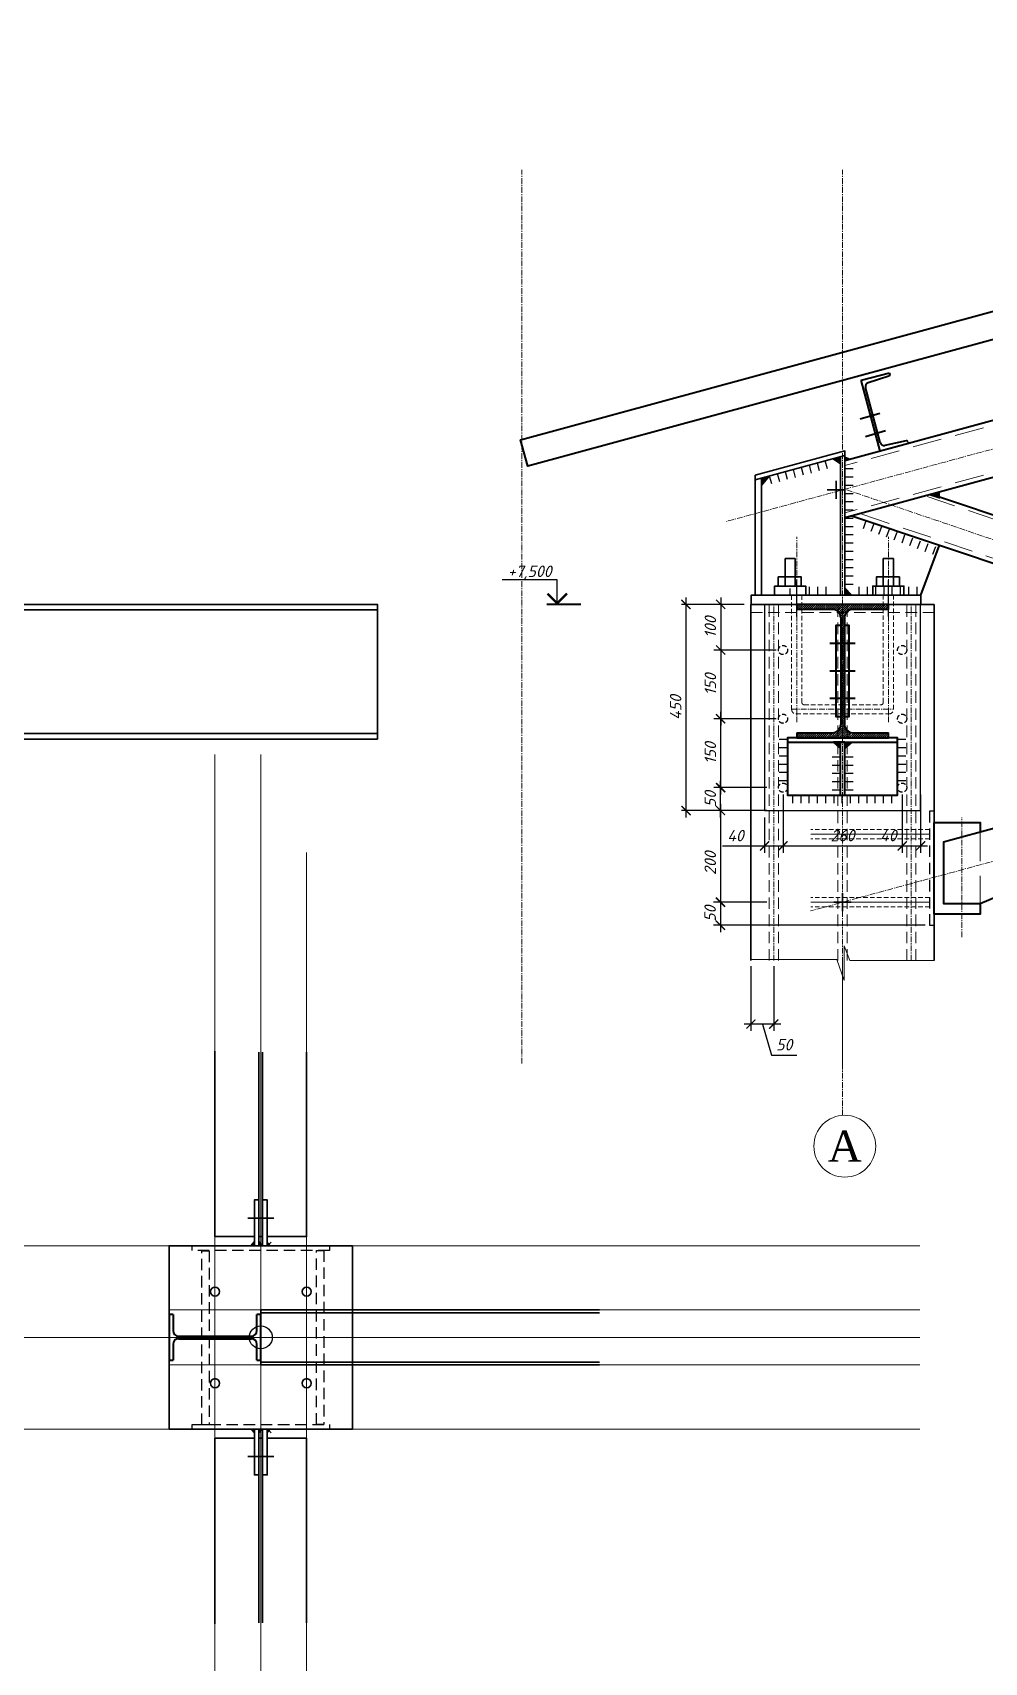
# Model space of a CAD drawing. Header units: millimetres. Extents: x -323079 to -301954, y 18974 to 29401.
# Drawn here: x -319388 to -317311, y 23038 to 26595 of the extents above; entities that cross this region are included whole.
import ezdxf

# ---------------------------------------------------------------- set-up
doc = ezdxf.new("R2010")
doc.units = ezdxf.units.MM
for name, pattern in [('CENTERX2', [4, 2.5, -0.5, 0.5, -0.5]), ('DASHED', [0.75, 0.5, -0.25]), ('HIDDEN2', [4.7625, 3.175, -1.5875])]:
    doc.linetypes.add(name, pattern=pattern)
doc.layers.get('Defpoints').update_dxf_attribs({"color": 1, "lineweight": 0})
for name, color, linetype, lineweight in [('! Балки', 204, 'Continuous', 40), ('!Нагрузки', 1, 'CENTERX2', 40), ('k_ Металл', 5, 'Continuous', 40), ('k_ Осевая', 8, 'CENTERX2', 9), ('k_ Штриховка', 8, 'Continuous', 5), ('Линия Основная', 7, 'Continuous', 35), ('Линия пунктир', 190, 'HIDDEN2', 9), ('сварка', 7, 'Continuous', 25)]:
    doc.layers.add(name, color=color, linetype=linetype, lineweight=lineweight)
doc.layers.add('k_ Отметки', color=251, linetype='Continuous')
doc.styles.add('ess', font='times.ttf')
doc.styles.add('STEP PR', font='isocpeui.ttf')
doc.dimstyles.new('STEP PR', dxfattribs={"dimscale": 100, "dimtxt": 2.5, "dimasz": 2, "dimexe": 1, "dimexo": 2, "dimgap": 1, "dimtad": 1, "dimdec": 4, "dimlfac": -1, "dimtxsty": 'STEP PR', "dimblk": 'ARCHTICK', "dimcen": 2, "dimdle": 1.5, "dimclrt": 7, "dimadec": 0, "dimazin": 0, "dimtfac": 1, "dimtdec": 4, "dimtmove": 1, "dimatfit": 3, "dimldrblk": 'DOTSMALL', "dimfxl": 1, "dimtolj": 1, "dimtzin": 0, "dimarcsym": 0})
doc.dimstyles.new('STEP PR 10', dxfattribs={"dimscale": 10, "dimtxt": 2.5, "dimasz": 2, "dimexe": 1.5, "dimexo": 1.5, "dimgap": 1, "dimtad": 1, "dimdec": 0, "dimlfac": -1, "dimdsep": 46, "dimtxsty": 'STEP PR', "dimblk": 'ARCHTICK', "dimcen": 2, "dimdle": 1.5, "dimclrt": 256, "dimadec": 0, "dimazin": 0, "dimtfac": 1, "dimtdec": 0, "dimtofl": 0, "dimtmove": 1, "dimatfit": 3, "dimfxl": 1, "dimtolj": 1, "dimtzin": 0, "dimarcsym": 0})

# ---------------------------------------------------------------- blocks, each defined once
blk = doc.blocks.new('*U525')
for points in [[(0, -0.5), (0, 0.5)], [(1, -0.5), (1, 0.5)], [(2, -0.5), (2, 0.5)], [(3, -0.5), (3, 0.5)], [(4, -0.5), (4, 0.5)], [(5, -0.5), (5, 0.5)], [(6, -0.5), (6, 0.5)], [(7, -0.5), (7, 0.5)]]:
    blk.add_lwpolyline(points)
blk = doc.blocks.new('*U524')
for points in [[(0, -0.5), (0, 0.5)], [(1, -0.5), (1, 0.5)], [(2, -0.5), (2, 0.5)], [(3, -0.5), (3, 0.5)], [(4, -0.5), (4, 0.5)], [(5, -0.5), (5, 0.5)], [(6, -0.5), (6, 0.5)], [(7, -0.5), (7, 0.5)], [(8, -0.5), (8, 0.5)], [(9, -0.5), (9, 0.5)]]:
    blk.add_lwpolyline(points)
blk = doc.blocks.new('*U523')
for points in [[(0, -0.5), (0, 0.5)], [(1, -0.5), (1, 0.5)], [(2, -0.5), (2, 0.5)], [(3, -0.5), (3, 0.5)], [(4, -0.5), (4, 0.5)], [(5, -0.5), (5, 0.5)], [(6, -0.5), (6, 0.5)], [(7, -0.5), (7, 0.5)], [(8, -0.5), (8, 0.5)], [(9, -0.5), (9, 0.5)], [(10, -0.5), (10, 0.5)], [(11, -0.5), (11, 0.5)], [(12, -0.5), (12, 0.5)], [(13, -0.5), (13, 0.5)], [(14, -0.5), (14, 0.5)]]:
    blk.add_lwpolyline(points)
blk = doc.blocks.new('*U438')
for points in [[(0, -0.5), (0, 0.5)], [(1, -0.5), (1, 0.5)], [(2, -0.5), (2, 0.5)]]:
    blk.add_lwpolyline(points)
blk = doc.blocks.new('*U49')
for p, q in [((0, 0), (0, 160)), ((0, 160), (64, 160)), ((60.7, 152.8), (13.1, 150.6)), ((64, 160), (64, 156.3)), ((5, 17.9), (5, 142.1)), ((64, 0), (0, 0)), ((60.7, 7.2), (13.1, 9.4)), ((64, 3.7), (64, 0))]:
    blk.add_line(p, q)
for centre, radius, start, end in [((13.5, 142.1), 8.5, 92.7024, 180), ((60.5, 156.3), 3.5, 272.7024, 0), ((13.5, 17.9), 8.5, 180, 267.2976), ((60.5, 3.7), 3.5, 360, 87.2976)]:
    blk.add_arc(centre, radius, start, end)
blk = doc.blocks.new('*U508')
at = {"color": 0, "linetype": 'ByBlock', "lineweight": -2}
for p, q in [((100, 291), (-100, 291)), ((-100, 291), (-100, 280)), ((100, 280), (100, 291)), ((-22, 280), (-100, 280)), ((-4, 262), (-4, 29)), ((4, 262), (4, 29)), ((100, 280), (22, 280)), ((-100, 11), (-100, 0)), ((-100, 11), (-22, 11)), ((-100, 0), (100, 0)), ((22, 11), (100, 11)), ((100, 0), (100, 11))]:
    blk.add_line(p, q, dxfattribs=at)
for centre, start, end in [((-22, 262), 0, 90), ((22, 262), 90, 180), ((-22, 29), 270, 0), ((22, 29), 180, 270)]:
    blk.add_arc(centre, 18, start, end, dxfattribs=at)
blk = doc.blocks.new('*U512')
for points in [[(0, -0.5), (0, 0.5)], [(1, -0.5), (1, 0.5)], [(2, -0.5), (2, 0.5)], [(3, -0.5), (3, 0.5)], [(4, -0.5), (4, 0.5)]]:
    blk.add_lwpolyline(points)
blk = doc.blocks.new('*U509')
for points in [[(0, -0.5), (0, 0.5)], [(1, -0.5), (1, 0.5)], [(2, -0.5), (2, 0.5)], [(3, -0.5), (3, 0.5)], [(4, -0.5), (4, 0.5)], [(5, -0.5), (5, 0.5)]]:
    blk.add_lwpolyline(points)
blk = doc.blocks.new('*U511')
for points in [[(0, -0.5), (0, 0.5)], [(1, -0.5), (1, 0.5)], [(2, -0.5), (2, 0.5)], [(3, -0.5), (3, 0.5)], [(4, -0.5), (4, 0.5)]]:
    blk.add_lwpolyline(points)
blk = doc.blocks.new('*U510')
for points in [[(0, -0.5), (0, 0.5)], [(1, -0.5), (1, 0.5)], [(2, -0.5), (2, 0.5)], [(3, -0.5), (3, 0.5)], [(4, -0.5), (4, 0.5)], [(5, -0.5), (5, 0.5)], [(6, -0.5), (6, 0.5)], [(7, -0.5), (7, 0.5)], [(8, -0.5), (8, 0.5)], [(9, -0.5), (9, 0.5)], [(10, -0.5), (10, 0.5)], [(11, -0.5), (11, 0.5)], [(12, -0.5), (12, 0.5)]]:
    blk.add_lwpolyline(points)
blk = doc.blocks.new('_ArchTick')
at = {"color": 0, "linetype": 'ByBlock', "const_width": 0.15}
blk.add_lwpolyline([(-0.5, -0.5), (0.5, 0.5)], dxfattribs=at)
blk = doc.blocks.new('*D552')
at = {"layer": 'Defpoints', "color": 0, "lineweight": -2, "transparency": 16777216}
for p, q in [((-317962.5, 25362.4), (-317962.5, 24882.4)), ((-317840.7, 25347.4), (-317972.5, 25347.4)), ((-317790.7, 24897.4), (-317972.5, 24897.4))]:
    blk.add_line(p, q, dxfattribs=at)
at = {"layer": 'Defpoints', "color": 0, "transparency": 16777216}
for p in [(-317820.7, 25347.4), (-317962.5, 24897.4), (-317770.7, 24897.4)]:
    blk.add_point(p, dxfattribs=at)
at = {"layer": 'Defpoints', "color": 0, "lineweight": -2, "transparency": 16777216, "xscale": 20, "yscale": 20, "zscale": 20}
for p, rotation in [((-317962.5, 25347.4), 90), ((-317962.5, 24897.4), 270)]:
    blk.add_blockref('_ArchTick', p, dxfattribs=dict(at, rotation=rotation))
at = {"layer": 'Defpoints', "color": 7, "transparency": 16777216, "insert": (-317985, 25122.4), "char_height": 25, "attachment_point": 5, "rotation": 90, "style": 'STEP PR'}
blk.add_mtext('\\A1;450', dxfattribs=at)
blk = doc.blocks.new('_DotSmall')
at = {"color": 0, "linetype": 'ByBlock', "const_width": 0.5}
blk.add_lwpolyline([(-0.0625, 0, 1), (0.0625, 0, 1)], format="xyb", close=True, dxfattribs=at)
blk = doc.blocks.new('*D553')
at = {"layer": 'Defpoints', "color": 0, "lineweight": -2, "transparency": 16777216}
for p, q in [((-317785.7, 24947.4), (-317901.9, 24947.4)), ((-317886.9, 24882.4), (-317886.9, 24962.4)), ((-317785.7, 24897.4), (-317901.9, 24897.4))]:
    blk.add_line(p, q, dxfattribs=at)
at = {"layer": 'Defpoints', "color": 0, "transparency": 16777216}
for p in [(-317886.9, 24947.4), (-317770.7, 24947.4), (-317770.7, 24897.4)]:
    blk.add_point(p, dxfattribs=at)
at = {"layer": 'Defpoints', "color": 0, "lineweight": -2, "transparency": 16777216, "xscale": 20, "yscale": 20, "zscale": 20}
for p, rotation in [((-317886.9, 24947.4), 90), ((-317886.9, 24897.4), 270)]:
    blk.add_blockref('_ArchTick', p, dxfattribs=dict(at, rotation=rotation))
at = {"layer": 'Defpoints', "transparency": 16777216, "insert": (-317909.4, 24922.4), "char_height": 25, "attachment_point": 5, "rotation": 90, "style": 'STEP PR'}
blk.add_mtext('\\A1;50', dxfattribs=at)
blk = doc.blocks.new('*D554')
at = {"layer": 'Defpoints', "color": 0, "lineweight": -2, "transparency": 16777216}
for p, q in [((-317886.6, 25362.4), (-317886.6, 25232.8)), ((-317835.7, 25347.4), (-317901.6, 25347.4)), ((-317765.6, 25247.8), (-317901.6, 25247.8))]:
    blk.add_line(p, q, dxfattribs=at)
at = {"layer": 'Defpoints', "color": 0, "transparency": 16777216}
for p in [(-317820.7, 25347.4), (-317886.6, 25247.8), (-317750.6, 25247.8)]:
    blk.add_point(p, dxfattribs=at)
at = {"layer": 'Defpoints', "color": 0, "lineweight": -2, "transparency": 16777216, "xscale": 20, "yscale": 20, "zscale": 20}
for p, rotation in [((-317886.6, 25347.4), 90), ((-317886.6, 25247.8), 270)]:
    blk.add_blockref('_ArchTick', p, dxfattribs=dict(at, rotation=rotation))
at = {"layer": 'Defpoints', "transparency": 16777216, "insert": (-317909.1, 25297.6), "char_height": 25, "attachment_point": 5, "rotation": 90, "style": 'STEP PR'}
blk.add_mtext('\\A1;100', dxfattribs=at)
blk = doc.blocks.new('*D555')
at = {"layer": 'Defpoints', "color": 0, "lineweight": -2, "transparency": 16777216}
for p, q in [((-317886.6, 25262.8), (-317886.6, 25082.8)), ((-317835.7, 25247.8), (-317901.6, 25247.8)), ((-317765.6, 25097.8), (-317901.6, 25097.8))]:
    blk.add_line(p, q, dxfattribs=at)
at = {"layer": 'Defpoints', "color": 0, "transparency": 16777216}
for p in [(-317820.7, 25247.8), (-317886.6, 25097.8), (-317750.6, 25097.8)]:
    blk.add_point(p, dxfattribs=at)
at = {"layer": 'Defpoints', "color": 0, "lineweight": -2, "transparency": 16777216, "xscale": 20, "yscale": 20, "zscale": 20}
for p, rotation in [((-317886.6, 25247.8), 90), ((-317886.6, 25097.8), 270)]:
    blk.add_blockref('_ArchTick', p, dxfattribs=dict(at, rotation=rotation))
at = {"layer": 'Defpoints', "transparency": 16777216, "insert": (-317909.1, 25172.8), "char_height": 25, "attachment_point": 5, "rotation": 90, "style": 'STEP PR'}
blk.add_mtext('\\A1;150', dxfattribs=at)
blk = doc.blocks.new('*D556')
at = {"layer": 'Defpoints', "color": 0, "lineweight": -2, "transparency": 16777216}
for p, q in [((-317765.6, 25097.8), (-317901.6, 25097.8)), ((-317886.6, 24932.8), (-317886.6, 25112.8)), ((-317835.7, 24947.8), (-317901.6, 24947.8))]:
    blk.add_line(p, q, dxfattribs=at)
at = {"layer": 'Defpoints', "color": 0, "transparency": 16777216}
for p in [(-317886.6, 25097.8), (-317750.6, 25097.8), (-317820.7, 24947.8)]:
    blk.add_point(p, dxfattribs=at)
at = {"layer": 'Defpoints', "color": 0, "lineweight": -2, "transparency": 16777216, "xscale": 20, "yscale": 20, "zscale": 20}
for p, rotation in [((-317886.6, 25097.8), 90), ((-317886.6, 24947.8), 270)]:
    blk.add_blockref('_ArchTick', p, dxfattribs=dict(at, rotation=rotation))
at = {"layer": 'Defpoints', "transparency": 16777216, "insert": (-317909.1, 25022.8), "char_height": 25, "attachment_point": 5, "rotation": 90, "style": 'STEP PR'}
blk.add_mtext('\\A1;150', dxfattribs=at)
blk = doc.blocks.new('*D557')
at = {"layer": 'Defpoints', "color": 0, "lineweight": -2, "transparency": 16777216}
for p, q in [((-317750.6, 24932.4), (-317750.6, 24805.3)), ((-317790.7, 24882.4), (-317790.7, 24805.3)), ((-317882.4, 24820.3), (-317790.7, 24820.3)), ((-317805.7, 24820.3), (-317735.6, 24820.3))]:
    blk.add_line(p, q, dxfattribs=at)
at = {"layer": 'Defpoints', "color": 0, "transparency": 16777216}
for p in [(-317750.6, 24947.4), (-317790.7, 24897.4), (-317750.6, 24820.3)]:
    blk.add_point(p, dxfattribs=at)
at = {"layer": 'Defpoints', "color": 0, "lineweight": -2, "transparency": 16777216, "xscale": 20, "yscale": 20, "zscale": 20, "rotation": 180}
blk.add_blockref('_ArchTick', (-317790.7, 24820.3), dxfattribs=at)
at = {"layer": 'Defpoints', "color": 0, "lineweight": -2, "transparency": 16777216, "xscale": 20, "yscale": 20, "zscale": 20}
blk.add_blockref('_ArchTick', (-317750.6, 24820.3), dxfattribs=at)
at = {"layer": 'Defpoints', "transparency": 16777216, "insert": (-317854.3, 24842.8), "char_height": 25, "attachment_point": 5, "style": 'STEP PR'}
blk.add_mtext('\\A1;40', dxfattribs=at)
blk = doc.blocks.new('*D558')
at = {"layer": 'Defpoints', "color": 0, "lineweight": -2, "transparency": 16777216}
for p, q in [((-317750.6, 24932.4), (-317750.6, 24805.3)), ((-317490.7, 24932.4), (-317490.7, 24805.3)), ((-317765.6, 24820.3), (-317475.7, 24820.3))]:
    blk.add_line(p, q, dxfattribs=at)
at = {"layer": 'Defpoints', "color": 0, "transparency": 16777216}
for p in [(-317750.6, 24947.4), (-317490.7, 24947.4), (-317490.7, 24820.3)]:
    blk.add_point(p, dxfattribs=at)
at = {"layer": 'Defpoints', "color": 0, "lineweight": -2, "transparency": 16777216, "xscale": 20, "yscale": 20, "zscale": 20, "rotation": 180}
blk.add_blockref('_ArchTick', (-317750.6, 24820.3), dxfattribs=at)
at = {"layer": 'Defpoints', "color": 0, "lineweight": -2, "transparency": 16777216, "xscale": 20, "yscale": 20, "zscale": 20}
blk.add_blockref('_ArchTick', (-317490.7, 24820.3), dxfattribs=at)
at = {"layer": 'Defpoints', "transparency": 16777216, "insert": (-317620.6, 24842.8), "char_height": 25, "attachment_point": 5, "style": 'STEP PR'}
blk.add_mtext('\\A1;260', dxfattribs=at)
blk = doc.blocks.new('*D559')
at = {"layer": 'Defpoints', "color": 0, "lineweight": -2, "transparency": 16777216}
for p, q in [((-317490.7, 24932.4), (-317490.7, 24805.3)), ((-317450.7, 24932.4), (-317450.7, 24805.3)), ((-317505.7, 24820.3), (-317435.7, 24820.3))]:
    blk.add_line(p, q, dxfattribs=at)
at = {"layer": 'Defpoints', "color": 0, "transparency": 16777216}
for p in [(-317490.7, 24947.4), (-317450.7, 24947.4), (-317450.7, 24820.3)]:
    blk.add_point(p, dxfattribs=at)
at = {"layer": 'Defpoints', "color": 0, "lineweight": -2, "transparency": 16777216, "xscale": 20, "yscale": 20, "zscale": 20, "rotation": 180}
blk.add_blockref('_ArchTick', (-317490.7, 24820.3), dxfattribs=at)
at = {"layer": 'Defpoints', "color": 0, "lineweight": -2, "transparency": 16777216, "xscale": 20, "yscale": 20, "zscale": 20}
blk.add_blockref('_ArchTick', (-317450.7, 24820.3), dxfattribs=at)
at = {"layer": 'Defpoints', "transparency": 16777216, "insert": (-317520.7, 24842.8), "char_height": 25, "attachment_point": 5, "style": 'STEP PR'}
blk.add_mtext('\\A1;40', dxfattribs=at)
blk = doc.blocks.new('*D560')
at = {"layer": 'Defpoints', "color": 0, "lineweight": -2, "transparency": 16777216}
for p, q in [((-317886.9, 24912.4), (-317886.9, 24682.4)), ((-317785.7, 24897.4), (-317901.9, 24897.4)), ((-317785.7, 24697.4), (-317901.9, 24697.4))]:
    blk.add_line(p, q, dxfattribs=at)
at = {"layer": 'Defpoints', "color": 0, "transparency": 16777216}
for p in [(-317770.7, 24897.4), (-317886.9, 24697.4), (-317770.7, 24697.4)]:
    blk.add_point(p, dxfattribs=at)
at = {"layer": 'Defpoints', "color": 0, "lineweight": -2, "transparency": 16777216, "xscale": 20, "yscale": 20, "zscale": 20}
for p, rotation in [((-317886.9, 24897.4), 90), ((-317886.9, 24697.4), 270)]:
    blk.add_blockref('_ArchTick', p, dxfattribs=dict(at, rotation=rotation))
at = {"layer": 'Defpoints', "transparency": 16777216, "insert": (-317909.4, 24782.5), "char_height": 25, "attachment_point": 5, "rotation": 90, "style": 'STEP PR'}
blk.add_mtext('\\A1;200', dxfattribs=at)
blk = doc.blocks.new('*D561')
at = {"layer": 'Defpoints', "color": 0, "lineweight": -2, "transparency": 16777216}
for p, q in [((-317835.7, 24697.4), (-317902.2, 24697.4)), ((-317887.2, 24712.4), (-317887.2, 24632.1)), ((-317440.7, 24647.1), (-317902.2, 24647.1))]:
    blk.add_line(p, q, dxfattribs=at)
at = {"layer": 'Defpoints', "color": 0, "transparency": 16777216}
for p in [(-317820.7, 24697.4), (-317887.2, 24647.1), (-317425.7, 24647.1)]:
    blk.add_point(p, dxfattribs=at)
at = {"layer": 'Defpoints', "color": 0, "lineweight": -2, "transparency": 16777216, "xscale": 20, "yscale": 20, "zscale": 20}
for p, rotation in [((-317887.2, 24697.4), 90), ((-317887.2, 24647.1), 270)]:
    blk.add_blockref('_ArchTick', p, dxfattribs=dict(at, rotation=rotation))
at = {"layer": 'Defpoints', "transparency": 16777216, "insert": (-317909.7, 24672.2), "char_height": 25, "attachment_point": 5, "rotation": 90, "style": 'STEP PR'}
blk.add_mtext('\\A1;50', dxfattribs=at)
blk = doc.blocks.new('*U526')
at = {"color": 0, "linetype": 'ByBlock', "lineweight": -2}
for p, q in [((50, 200), (-50, 200)), ((-50, 200), (-50, 191.5)), ((-14.8, 191.5), (-50, 191.5)), ((-2.8, 179.5), (-2.8, 20.5)), ((2.8, 179.5), (2.8, 20.5)), ((50, 191.5), (14.8, 191.5)), ((50, 191.5), (50, 200)), ((-50, 8.5), (-50, 0)), ((-50, 8.5), (-14.8, 8.5)), ((-50, 0), (50, 0)), ((14.8, 8.5), (50, 8.5)), ((50, 0), (50, 8.5))]:
    blk.add_line(p, q, dxfattribs=at)
for centre, start, end in [((-14.8, 179.5), 0, 90), ((14.8, 179.5), 90, 180), ((-14.8, 20.5), 270, 0), ((14.8, 20.5), 180, 270)]:
    blk.add_arc(centre, 12, start, end, dxfattribs=at)
blk = doc.blocks.new('*U540')
for points in [[(0, -0.5), (0, 0.5)], [(1, -0.5), (1, 0.5)], [(2, -0.5), (2, 0.5)], [(3, -0.5), (3, 0.5)], [(4, -0.5), (4, 0.5)], [(5, -0.5), (5, 0.5)], [(6, -0.5), (6, 0.5)], [(7, -0.5), (7, 0.5)]]:
    blk.add_lwpolyline(points)
blk = doc.blocks.new('*U361')
blk.add_lwpolyline([(2.82, 0.23), (2.82, 5.39), (14.83, 5.39)])
blk.add_lwpolyline([(5.16, 0, 0.469, 0.469, 0), (-2.34, 0, 0.469, 0.469, 0), (-2.34, 0, 0, 0.75, 0), (-2.34, 0, 0, 0, 0), (-2.34, 0, 0, 0, 0)], format="xyseb")
at = {"const_width": 0.5}
blk.add_lwpolyline([(4.94, 2.36), (2.82, 0.23), (0.7, 2.36)], dxfattribs=at)
blk = doc.blocks.new('*D1688')
at = {"layer": '!Нагрузки', "color": 0, "linetype": 'Continuous', "lineweight": -2, "ltscale": 100, "transparency": 16777216}
for p, q in [((-317820.7, 24557.5), (-317820.7, 24416.4)), ((-317770.7, 24557.5), (-317770.7, 24416.4)), ((-317755.7, 24431.4), (-317835.7, 24431.4)), ((-317795.7, 24431.4), (-317775.5, 24363.9)), ((-317775.5, 24363.9), (-317720.5, 24363.9))]:
    blk.add_line(p, q, dxfattribs=at)
at = {"layer": 'Defpoints', "color": 0, "linetype": 'Continuous', "lineweight": 30, "ltscale": 100, "transparency": 16777216}
for p in [(-317820.7, 24572.5), (-317770.7, 24572.5), (-317820.7, 24431.4)]:
    blk.add_point(p, dxfattribs=at)
at = {"layer": '!Нагрузки', "color": 0, "linetype": 'Continuous', "lineweight": -2, "ltscale": 100, "transparency": 16777216, "xscale": 20, "yscale": 20, "zscale": 20, "rotation": 180}
blk.add_blockref('_ArchTick', (-317820.7, 24431.4), dxfattribs=at)
at = {"layer": '!Нагрузки', "color": 0, "linetype": 'Continuous', "lineweight": -2, "ltscale": 100, "transparency": 16777216, "xscale": 20, "yscale": 20, "zscale": 20}
blk.add_blockref('_ArchTick', (-317770.7, 24431.4), dxfattribs=at)
at = {"layer": '!Нагрузки', "linetype": 'Continuous', "lineweight": 30, "ltscale": 100, "transparency": 16777216, "insert": (-317748, 24386.4), "char_height": 25, "attachment_point": 5, "style": 'STEP PR'}
blk.add_mtext('\\A1;50', dxfattribs=at)

msp = doc.modelspace()

# ---------------------------------------------------------------- hatches: boundary and pattern name
at = {"lineweight": 25, "ltscale": 200}
msp.add_hatch(color=5, dxfattribs=at).paths.add_polyline_path([(-317615.58832, 25669.15264), (-317615.58832, 25660.88374), (-317603.42501, 25664.19357)])
at = {"layer": 'k_ Металл', "lineweight": 30, "ltscale": 200}
for points in [[(-317625.38117, 25653.31753), (-317642.32024, 25664.88262), (-317625.38117, 25669.61402)], [(-317797.33537, 25606.01313), (-317779.84367, 25627.57228), (-317796.84456, 25623.06806)], [(-317409.99411, 25592.52305), (-317434.13021, 25585.95522), (-317409.88885, 25578.16949)], [(-317615.58194, 25383.66415), (-317600.68441, 25367.36766), (-317615.58194, 25367.36766)]]:
    msp.add_hatch(color=5, dxfattribs=at).paths.add_polyline_path(points)
at = {"layer": 'k_ Штриховка', "true_color": 0x6b6b6b}
h = msp.add_hatch(dxfattribs=at)
h.set_pattern_fill('ANSI31', color=251)
h.set_pattern_definition([(45, (-220420.291, -18783.1444), (-2.24506403, 2.24506403), [])])
h.paths.add_polyline_path([(-317620.70234, 25329.98296), (-317628.95153, 25329.98296, -0.1771718118), (-317624.70234, 25318.36766), (-317624.70234, 25085.36766, -0.4142135624), (-317642.70234, 25067.36766), (-317720.70234, 25067.36766), (-317720.70234, 25056.36766), (-317620.70234, 25056.36766)])
h.paths.add_polyline_path([(-317598.70234, 25067.36766, -0.4142135624), (-317616.70234, 25085.36766), (-317616.70234, 25318.36766, -0.1771718118), (-317612.45315, 25329.98296), (-317620.70234, 25329.98296), (-317620.70234, 25056.36766), (-317570.70234, 25056.36766), (-317570.70234, 25067.36766)])
h.paths.add_polyline_path([(-317520.70234, 25067.36766), (-317570.70234, 25067.36766), (-317570.70234, 25056.36766), (-317520.70234, 25056.36766)])
h.paths.add_polyline_path([(-317570.70234, 25347.36766), (-317620.70234, 25347.36766), (-317620.70234, 25329.98296), (-317612.45315, 25329.98296, -0.2208353164), (-317598.70234, 25336.36766), (-317570.70234, 25336.36766)])
h.paths.add_polyline_path([(-317531.81799, 25347.36766), (-317570.70234, 25347.36766), (-317570.70234, 25336.36766), (-317531.81799, 25336.36766)])
h.paths.add_polyline_path([(-317620.70234, 25347.36766), (-317709.58669, 25347.36766), (-317709.58669, 25336.36766), (-317642.70234, 25336.36766, -0.2208353164), (-317628.95153, 25329.98296), (-317620.70234, 25329.98296)])
h.paths.add_polyline_path([(-317709.58669, 25347.36766), (-317720.70234, 25347.36766), (-317720.70234, 25336.36766), (-317709.58669, 25336.36766)])
h.paths.add_polyline_path([(-317520.70754, 25347.36766), (-317531.81799, 25347.36766), (-317531.81799, 25336.36766), (-317520.70754, 25336.36766)])
h = msp.add_hatch(color=251, dxfattribs=at)
h.dxf.hatch_style = 1
h.paths.add_polyline_path([(-317625.70234, 25046.36766), (-317640.70234, 25046.36766), (-317625.70234, 25033.82184)])
h = msp.add_hatch(color=251, dxfattribs=at)
h.dxf.hatch_style = 1
h.paths.add_polyline_path([(-317615.70234, 25046.36766), (-317600.70234, 25046.36766), (-317615.70234, 25033.82184)])
h = msp.add_hatch(color=251, dxfattribs=at)
h.dxf.hatch_style = 1
h.paths.add_polyline_path([(-318904.26376, 23947.54565), (-318912.26376, 23947.54565), (-318904.26376, 23956.6192)])
h = msp.add_hatch(color=251, dxfattribs=at)
h.dxf.hatch_style = 1
h.paths.add_polyline_path([(-318894.26376, 23947.54565), (-318886.26376, 23947.54565), (-318894.26376, 23956.6192)])
h = msp.add_hatch(color=251, dxfattribs=at)
h.dxf.hatch_style = 1
h.paths.add_polyline_path([(-318904.26376, 23547.54565), (-318912.26376, 23547.54565), (-318904.26376, 23538.47211)])
h = msp.add_hatch(color=251, dxfattribs=at)
h.dxf.hatch_style = 1
h.paths.add_polyline_path([(-318894.26376, 23547.54565), (-318886.26376, 23547.54565), (-318894.26376, 23538.47211)])

# ---------------------------------------------------------------- linework, layer by layer
at = {"layer": '! Балки', "color": 2}
msp.add_lwpolyline([(-317740.70234, 25056.36766), (-317740.70234, 25046.36766)], dxfattribs=at)
at = {"color": 5, "lineweight": 25, "ltscale": 200}
msp.add_line((-317615.58832, 25669.15264), (-317603.42501, 25664.19357), dxfattribs=at)
at = {"ltscale": 100}
for p, q in [((-317720.70754, 25320.66273), (-317720.70754, 25399.55255)), ((-317520.70754, 25320.66273), (-317520.70754, 25399.55255))]:
    msp.add_line(p, q, dxfattribs=at)
for p, q in [((-317734.89194, 25367.36766), (-317734.89194, 25382.36766)), ((-317520.70754, 25367.36766), (-317520.70754, 25382.36766))]:
    msp.add_line(p, q)
at = {"layer": 'Defpoints'}
for p, q in [((-318990.26376, 25019.82771), (-318990.26376, 21701.9542)), ((-318890.26376, 25019.82771), (-318890.26376, 21701.9542)), ((-318990.26376, 22475.26359), (-318990.26376, 24805.91254)), ((-318890.26376, 22475.26359), (-318890.26376, 24805.91254)), ((-318790.26376, 22475.26359), (-318790.26376, 24805.91254))]:
    msp.add_line(p, q, dxfattribs=at)
at = {"layer": 'Defpoints', "lineweight": 35}
for points in [[(-317634.88674, 25577.87848), (-317634.88674, 25616.85683)], [(-317653.97891, 25597.36766), (-317615.79457, 25597.36766)], [(-317639.79451, 24697.36766), (-317601.61018, 24697.36766)], [(-317620.70234, 24677.87848), (-317620.70234, 24716.85683)]]:
    msp.add_lwpolyline(points, dxfattribs=at)
at = {"layer": 'Defpoints', "color": 252, "linetype": 'DASHED', "ltscale": 50}
for points in [[(-317780.70234, 24570.20291), (-317780.70234, 25347.36766)], [(-317760.70234, 24570.20291), (-317760.70234, 25347.36766)], [(-317630.70234, 24570.20291), (-317630.70234, 25347.36766)], [(-317610.70234, 24570.20291), (-317610.70234, 25347.36766)], [(-317480.70234, 24570.20291), (-317480.70234, 25347.36766)], [(-317460.70234, 24570.20291), (-317460.70234, 25347.36766)]]:
    msp.add_lwpolyline(points, dxfattribs=at)
at = {"layer": 'Defpoints'}
for points in [[(-317430.70234, 24845.84123), (-317689.89285, 24845.84123)], [(-317430.70234, 24697.36766), (-317689.89285, 24697.36766)], [(-317452.36415, 23947.54565), (-319893.52303, 23947.54565)], [(-317452.36415, 23807.54565), (-319090.26376, 23807.54565)], [(-317452.36415, 23747.54565), (-319893.52303, 23747.54565)], [(-317452.36415, 23687.54565), (-319090.26376, 23687.54565)], [(-317452.36415, 23547.54565), (-319893.52303, 23547.54565)]]:
    msp.add_lwpolyline(points, dxfattribs=at)
msp.add_circle((-318243.55698, 24565.59951), 4834.96443, dxfattribs=at)
at = {"layer": 'k_ Металл', "linetype": 'Continuous', "ltscale": 5}
for p, q in [((-315291.45672, 26293.37514), (-317615.58194, 25660.94275)), ((-315291.45672, 26169.01164), (-317615.58194, 25536.57925)), ((-317422.5908, 25586.5633), (-316151.41142, 25159.36744)), ((-317600.21594, 25540.76059), (-316324.87334, 25112.16562)), ((-317450.13387, 25367.36766), (-317409.2391, 25476.58041))]:
    msp.add_line(p, q, dxfattribs=at)
at = {"layer": 'k_ Металл', "color": 5, "lineweight": 25, "ltscale": 200}
for p, q in [((-317625.38117, 25653.31753), (-317642.32024, 25664.88262)), ((-317797.33537, 25606.01313), (-317779.84367, 25627.57228)), ((-317615.58194, 25383.66415), (-317600.68441, 25367.36766))]:
    msp.add_line(p, q, dxfattribs=at)
at = {"layer": 'k_ Металл', "color": 5, "lineweight": 30, "ltscale": 200}
for p, q in [((-317409.99411, 25592.52305), (-317409.88885, 25578.16949)), ((-317615.58194, 25367.36766), (-317635.58194, 25367.36766))]:
    msp.add_line(p, q, dxfattribs=at)
at = {"layer": 'k_ Металл', "linetype": 'Continuous', "ltscale": 5}
for points in [[(-315291.45672, 26469.55552), (-318307.53643, 25648.83103), (-318323.29055, 25706.72583), (-315291.45672, 26531.73727)], [(-317277.22304, 24862.2578), (-317400.70234, 24828.65707), (-317400.70234, 24694.85192), (-317320.70234, 24694.85192), (-317250.11256, 24724.54425)]]:
    msp.add_lwpolyline(points, dxfattribs=at)
at = {"layer": 'k_ Металл'}
for points in [[(-317539.45884, 25764.24085), (-317582.59761, 25751.54317)], [(-317527.26996, 25726.1432), (-317570.40874, 25713.44551)], [(-317593.03052, 25261.86766), (-317648.37417, 25261.86766)], [(-317593.03052, 25201.86766), (-317648.37417, 25201.86766)], [(-317593.03052, 25141.86766), (-317648.37417, 25141.86766)], [(-317620.70234, 25056.36766), (-317740.70234, 25056.36766), (-317740.70234, 24931.36766), (-317500.70234, 24931.36766), (-317500.70234, 25056.36766), (-317620.70234, 25056.36766)], [(-317740.70234, 25056.36766), (-317740.70234, 25046.36766), (-317500.70234, 25046.36766), (-317500.70234, 25056.36766), (-317740.70234, 25056.36766)], [(-317625.70234, 25046.36766), (-317640.70234, 25046.36766), (-317625.70234, 25033.82184), (-317625.70234, 25046.36766)], [(-317620.70234, 25046.36766), (-317625.70234, 25046.36766), (-317625.70234, 24931.36766), (-317615.70234, 24931.36766), (-317615.70234, 25046.36766), (-317620.70234, 25046.36766)], [(-317615.70234, 25046.36766), (-317600.70234, 25046.36766), (-317615.70234, 25033.82184), (-317615.70234, 25046.36766)], [(-317320.70234, 24694.85192), (-317320.70234, 24671.10445), (-317420.70234, 24671.10445), (-317420.70234, 24871.10445), (-317320.70234, 24871.10445), (-317320.70234, 24850.42638)]]:
    msp.add_lwpolyline(points, dxfattribs=at)
at = {"layer": 'k_ Металл', "lineweight": 30}
msp.add_lwpolyline([(-317620.70234, 25347.36766), (-317790.70234, 25347.36766), (-317790.70234, 24897.36766), (-317450.70234, 24897.36766), (-317450.70234, 25347.36766), (-317620.70234, 25347.36766)], dxfattribs=at)
at = {"layer": 'k_ Металл'}
for points in [[(-317634.70234, 25201.86766), (-317634.70234, 25301.86766), (-317624.70234, 25301.86766), (-317624.70234, 25101.86766), (-317634.70234, 25101.86766)], [(-317616.70234, 25201.86766), (-317616.70234, 25301.86766), (-317606.70234, 25301.86766), (-317606.70234, 25101.86766), (-317616.70234, 25101.86766)]]:
    msp.add_lwpolyline(points, close=True, dxfattribs=at)
at = {"layer": 'k_ Осевая', "ltscale": 5}
for p, q in [((-318320.70234, 24345.30822), (-318320.70234, 26295.64067)), ((-317620.70234, 24345.30822), (-317620.70234, 26295.64067)), ((-315291.45672, 26231.19339), (-317874.19449, 25528.38831)), ((-317611.39754, 25597.36766), (-316151.73662, 25100.00753)), ((-317720.70234, 25090.20974), (-317720.70234, 25495.15758)), ((-317520.70234, 25090.20974), (-317520.70234, 25495.15758)), ((-317520.70234, 25090.20974), (-317520.70234, 25367.36766)), ((-315291.45672, 25331.19339), (-317690.39644, 24678.40276)), ((-317360.70234, 24621.10936), (-317360.70234, 24882.09591)), ((-318890.26376, 24585.96048), (-318890.26376, 23627.08487)), ((-317620.70234, 24232.38336), (-317620.70234, 24568.54292)), ((-318890.26376, 22909.13083), (-318890.26376, 23868.00643))]:
    msp.add_line(p, q, dxfattribs=at)
at = {"layer": 'k_ Осевая', "linetype": 'Continuous', "ltscale": 5}
for p, q in [((-317605.01997, 24570.20291), (-317617.25014, 24602.17619)), ((-317617.25014, 24602.17619), (-317617.25014, 24526.22152)), ((-317632.97172, 24572.49205), (-317820.70234, 24572.49205)), ((-317617.25014, 24526.22152), (-317632.97172, 24572.49205)), ((-317420.70234, 24570.20291), (-317605.01997, 24570.20291))]:
    msp.add_line(p, q, dxfattribs=at)
at = {"layer": 'k_ Осевая', "ltscale": 5}
for points in [[(-317770.70234, 24570.20291), (-317770.70234, 25347.36766)], [(-317470.70234, 24570.20291), (-317470.70234, 25347.36766)], [(-317731.81799, 25118.38385), (-317509.58669, 25118.38385)], [(-318489.00646, 23747.54565), (-319291.52107, 23747.54565)]]:
    msp.add_lwpolyline(points, dxfattribs=at)
at = {"layer": 'k_ Осевая', "linetype": 'Continuous', "ltscale": 10}
msp.add_circle((-317615.84335, 24164.89802), 67.5, dxfattribs=at)
at = {"layer": 'Линия Основная'}
for p, q in [((-317625.4032, 25367.36766), (-317625.4032, 25669.59805)), ((-317797.33537, 25367.36766), (-317797.33537, 25622.8125)), ((-317746.00239, 25387.36766), (-317746.00239, 25447.36766)), ((-317746.00239, 25447.36766), (-317723.77109, 25447.36766)), ((-317723.77109, 25387.36766), (-317723.77109, 25447.36766)), ((-317531.81799, 25387.36766), (-317531.81799, 25447.36766)), ((-317531.81799, 25447.36766), (-317509.58669, 25447.36766)), ((-317509.58669, 25387.36766), (-317509.58669, 25447.36766)), ((-317820.70234, 24570.20291), (-317820.70234, 25347.36766)), ((-317420.70234, 24570.20291), (-317420.70234, 25347.36766))]:
    msp.add_line(p, q, dxfattribs=at)
for points in [[(-317811.09687, 25619.06777), (-317811.09687, 25629.06777), (-317615.58194, 25682.27057), (-317615.58194, 25672.27057), (-317811.09687, 25619.06777)], [(-317811.09687, 25619.06777), (-317615.58194, 25672.27057)], [(-319835.31296, 25101.86766), (-319835.31296, 25053.36766), (-318635.66649, 25053.36766), (-318635.66649, 25347.36766), (-319835.31296, 25347.36766)], [(-319835.31296, 25101.86766), (-319835.31296, 25065.36766), (-318635.66649, 25065.36766), (-318635.66649, 25335.36766), (-319835.31296, 25335.36766), (-319835.31296, 25301.86766)], [(-317820.70234, 25347.36766), (-317420.70234, 25347.36766)], [(-318990.26376, 24372.5739), (-318990.26376, 23967.54565), (-318904.26376, 23967.54565)], [(-318894.26376, 23967.54565), (-318894.26376, 24370.28455)], [(-318886.26376, 23967.54565), (-318886.26376, 24370.28455)], [(-318876.26376, 23967.54565), (-318790.26376, 23967.54565), (-318790.26376, 24370.46157)], [(-318894.26376, 23967.54565), (-318894.26376, 23947.54565), (-318904.26376, 23947.54565), (-318904.26376, 24047.54565), (-318894.26376, 24047.54565), (-318894.26376, 23967.54565)], [(-318886.26376, 23967.54565), (-318886.26376, 23947.54565), (-318876.26376, 23947.54565), (-318876.26376, 24047.54565), (-318886.26376, 24047.54565), (-318886.26376, 23967.54565)], [(-318918.88771, 24007.54565), (-318861.63981, 24007.54565)], [(-319090.26376, 23747.54565), (-319090.26376, 23947.54565), (-318690.26376, 23947.54565), (-318690.26376, 23547.54565), (-319090.26376, 23547.54565), (-319090.26376, 23747.54565)], [(-318904.26376, 23947.54565), (-318912.26376, 23947.54565), (-318904.26376, 23956.6192), (-318904.26376, 23947.54565)], [(-318894.26376, 23967.54565), (-318894.26376, 23947.54565), (-318904.26376, 23947.54565)], [(-318894.26376, 23967.54565), (-318886.26376, 23967.54565)], [(-318894.26376, 23947.54565), (-318886.26376, 23947.54565), (-318894.26376, 23956.6192), (-318894.26376, 23947.54565)], [(-318886.26376, 23967.54565), (-318886.26376, 23947.54565), (-318876.26376, 23947.54565)], [(-318876.26376, 23947.54565), (-318867.71195, 23955.49525)], [(-318876.26376, 23955.49525), (-318868.82055, 23947.54565)], [(-318150.85573, 23807.54565), (-318890.26376, 23807.54565), (-318890.26376, 23687.54565), (-318150.85573, 23687.54565)], [(-318150.85573, 23801.54565), (-318890.26376, 23801.54565), (-318890.26376, 23693.54565), (-318150.85573, 23693.54565)], [(-318990.26376, 23122.5174), (-318990.26376, 23527.54565), (-318904.26376, 23527.54565)], [(-318904.26376, 23547.54565), (-318912.26376, 23547.54565), (-318904.26376, 23538.47211), (-318904.26376, 23547.54565)], [(-318894.26376, 23527.54565), (-318894.26376, 23547.54565), (-318904.26376, 23547.54565)], [(-318894.26376, 23527.54565), (-318894.26376, 23547.54565), (-318904.26376, 23547.54565), (-318904.26376, 23447.54565), (-318894.26376, 23447.54565), (-318894.26376, 23527.54565)], [(-318894.26376, 23547.54565), (-318886.26376, 23547.54565), (-318894.26376, 23538.47211), (-318894.26376, 23547.54565)], [(-318894.26376, 23527.54565), (-318886.26376, 23527.54565)], [(-318894.26376, 23527.54565), (-318894.26376, 23124.80675)], [(-318886.26376, 23527.54565), (-318886.26376, 23547.54565), (-318876.26376, 23547.54565)], [(-318886.26376, 23527.54565), (-318886.26376, 23547.54565), (-318876.26376, 23547.54565), (-318876.26376, 23447.54565), (-318886.26376, 23447.54565), (-318886.26376, 23527.54565)], [(-318886.26376, 23527.54565), (-318886.26376, 23124.80675)], [(-318876.26376, 23547.54565), (-318867.71195, 23539.59606)], [(-318876.26376, 23539.59606), (-318868.82055, 23547.54565)], [(-318876.26376, 23527.54565), (-318790.26376, 23527.54565), (-318790.26376, 23124.62974)], [(-318918.88771, 23487.54565), (-318861.63981, 23487.54565)]]:
    msp.add_lwpolyline(points, dxfattribs=at)
for points in [[(-317811.09687, 25367.36766), (-317615.58194, 25367.36766), (-317615.58194, 25672.27057), (-317811.09687, 25619.06777)], [(-317710.89221, 25387.36766), (-317760.89221, 25387.36766), (-317760.89221, 25407.36766), (-317710.89221, 25407.36766)], [(-317496.70781, 25387.36766), (-317546.70781, 25387.36766), (-317546.70781, 25407.36766), (-317496.70781, 25407.36766)], [(-317820.40167, 25347.36766), (-317450.13387, 25347.36766), (-317450.13387, 25367.36766), (-317820.40167, 25367.36766)], [(-317700.89221, 25367.36766), (-317768.88127, 25367.36766), (-317768.88127, 25387.36766), (-317700.89221, 25387.36766)], [(-317486.70781, 25367.36766), (-317554.69687, 25367.36766), (-317554.69687, 25387.36766), (-317486.70781, 25387.36766)]]:
    msp.add_lwpolyline(points, close=True, dxfattribs=at)
for centre in [(-318990.26376, 23847.54565), (-318790.26376, 23847.54565), (-318990.26376, 23647.54565), (-318790.26376, 23647.54565)]:
    msp.add_circle(centre, 10, dxfattribs=at)
at = {"layer": 'Линия пунктир', "linetype": 'HIDDEN2', "ltscale": 20}
for p, q in [((-315291.45672, 26283.01152), (-317615.58194, 25650.57913)), ((-315291.45672, 26179.37526), (-317615.58194, 25546.94287))]:
    msp.add_line(p, q, dxfattribs=at)
at = {"layer": 'Линия пунктир', "linetype": 'DASHED', "ltscale": 50}
msp.add_line((-317820.70234, 25329.98296), (-317420.70234, 25329.98296), dxfattribs=at)
at = {"layer": 'Линия пунктир', "linetype": 'HIDDEN2', "ltscale": 20}
for points in [[(-317436.30363, 25582.83182), (-316173.06916, 25153.47401)], [(-317578.95573, 25544.01385), (-316302.63704, 25118.21648)], [(-317320.70234, 24850.25871), (-317320.70234, 24694.85192)]]:
    msp.add_lwpolyline(points, dxfattribs=at)
at = {"layer": 'Линия пунктир', "linetype": 'DASHED', "ltscale": 20}
for points in [[(-317731.81799, 25367.36766), (-317731.81799, 25118.38385, 0.4142135624), (-317721.81799, 25108.38385), (-317519.58669, 25108.38385, 0.4142135624), (-317509.58669, 25118.38385), (-317509.58669, 25367.36766)], [(-317709.58669, 25367.36766), (-317709.58669, 25133.38385, 0.4142135624), (-317704.58669, 25128.38385), (-317536.81799, 25128.38385, 0.4142135624), (-317531.81799, 25133.38385), (-317531.81799, 25367.36766)]]:
    msp.add_lwpolyline(points, format="xyb", dxfattribs=at)
at = {"layer": 'Линия пунктир', "linetype": 'DASHED', "lineweight": 30, "ltscale": 50}
for points in [[(-317420.70234, 24896.10445), (-317430.70234, 24896.10445), (-317430.70234, 24647.10445), (-317420.70234, 24647.10445)], [(-319019.15362, 23936.75056), (-319003.15362, 23936.75056), (-319003.15362, 23556.75056), (-319019.15362, 23556.75056)], [(-318768.32926, 23937.54565), (-318752.32926, 23937.54565), (-318752.32926, 23557.54565), (-318768.32926, 23557.54565)]]:
    msp.add_lwpolyline(points, close=True, dxfattribs=at)
at = {"layer": 'Линия пунктир', "linetype": 'DASHED', "lineweight": 15, "ltscale": 20}
for points in [[(-317430.70234, 24855.84123), (-317689.89285, 24855.84123)], [(-317430.70234, 24835.84123), (-317689.89285, 24835.84123)], [(-317430.70234, 24707.36766), (-317689.89285, 24707.36766)], [(-317430.70234, 24687.36766), (-317689.89285, 24687.36766)]]:
    msp.add_lwpolyline(points, dxfattribs=at)
at = {"layer": 'Линия пунктир', "linetype": 'DASHED', "lineweight": 30, "ltscale": 50}
for points in [[(-318890.26376, 23937.54565), (-319040.26376, 23937.54565), (-319040.26376, 23947.54565), (-318740.26376, 23947.54565), (-318740.26376, 23937.54565), (-318890.26376, 23937.54565)], [(-318890.26376, 23547.54565), (-319040.26376, 23547.54565), (-319040.26376, 23557.54565), (-318740.26376, 23557.54565), (-318740.26376, 23547.54565), (-318890.26376, 23547.54565)]]:
    msp.add_lwpolyline(points, dxfattribs=at)
at = {"layer": 'Линия пунктир', "linetype": 'DASHED', "lineweight": 30, "ltscale": 20}
for centre in [(-317750.59214, 25247.78387), (-317490.65501, 25247.78387), (-317750.59214, 25097.78387), (-317490.65501, 25097.78387), (-317750.59214, 24947.36766), (-317490.65501, 24947.36766)]:
    msp.add_circle(centre, 10, dxfattribs=at)
at = {"layer": 'Линия пунктир', "linetype": 'Continuous', "lineweight": 30, "ltscale": 50}
msp.add_circle((-318890.26376, 23747.54565), 25, dxfattribs=at)

# ---------------------------------------------------------------- block references
at = {"layer": 'k_ Металл'}
for name, p, rotation in [('*U49', (-317538.67747, 25681.86971), 15), ('*U526', (-318890.26376, 23747.54565), 90)]:
    msp.add_blockref(name, p, dxfattribs=dict(at, rotation=rotation))
at = {"layer": 'k_ Металл', "lineweight": 40}
msp.add_blockref('*U508', (-317620.70234, 25056.36766), dxfattribs=at)
at = {"layer": 'k_ Отметки', "linetype": 'ByBlock', "xscale": -10, "yscale": 10, "zscale": 10}
msp.add_blockref('*U361', (-318215.16487, 25347.36766), dxfattribs=at)
at = {"layer": 'сварка'}
for name, p, xscale, yscale, zscale, rotation in [('*U540', (-317777.60381, 25618.85452), 18, 18, 18, 15.22253172593851), ('*U523', (-317606.58194, 25390.97306), 18, 18, 18, 90), ('*U524', (-317572.08094, 25521.81564), 17.99999999999999, 17.99999999999999, 17.99999999999999, 339.6026647334211), ('*U509', (-317749.70234, 24962.16026), 18, 18, 18, 90), ('*U509', (-317491.70234, 24962.16026), 18, 18, 18, 90), ('*U512', (-317634.70234, 24942.00608), 18, 18, 18, 90), ('*U511', (-317606.70234, 24942.10939), 18, 18, 18, 90)]:
    msp.add_blockref(name, p, dxfattribs=dict(at, xscale=xscale, yscale=yscale, zscale=zscale, rotation=rotation))
at = {"layer": 'сварка', "xscale": 18, "yscale": 18, "zscale": 18}
for name, p in [('*U438', (-317692.7546, 25376.36766)), ('*U525', (-317584.21486, 25376.38792)), ('*U510', (-317729.24763, 24922.36766))]:
    msp.add_blockref(name, p, dxfattribs=at)

# ---------------------------------------------------------------- texts
at = {"layer": 'k_ Осевая', "color": 1, "linetype": 'Continuous', "insert": (-317615.84335, 24164.89634), "char_height": 67.5, "width": 135, "attachment_point": 5, "style": 'ess'}
msp.add_mtext('А', dxfattribs=at)
at = {"layer": 'k_ Отметки', "linetype": 'ByBlock', "insert": (-318303.41743, 25401.29182), "char_height": 25, "width": 131.8904556, "attachment_point": 8, "style": 'STEP PR'}
msp.add_mtext('+7,500', dxfattribs=at)

# ---------------------------------------------------------------- dimensions: what is measured, and where the dimension line sits
at = {"layer": '!Нагрузки', "color": 4, "linetype": 'Continuous', "lineweight": 30, "ltscale": 100}
dim = msp.add_linear_dim(base=(-317820.70234, 24431.44201), p1=(-317770.70234, 24572.49205), p2=(-317820.70234, 24572.49205), dimstyle='STEP PR 10', dxfattribs=at)
dim.commit()
dim.dimension.update_dxf_attribs({"geometry": '*D1688', "text_midpoint": (-317765.45234, 24386.44201)})
at = {"layer": 'Defpoints'}
dim = msp.add_linear_dim(base=(-317962.54792, 24897.36766), p1=(-317820.70234, 25347.36766), p2=(-317770.70234, 24897.36766), angle=90, dimstyle='STEP PR', override={"dimscale": 10}, dxfattribs=at)
dim.commit()
dim.dimension.update_dxf_attribs({"geometry": '*D552', "text_midpoint": (-317985.04792, 25122.36766)})
for base, p1, p2, angle, picture, middle in [((-317886.64565, 25247.78387), (-317820.70234, 25347.36766), (-317750.59214, 25247.78387), 90, '*D554', (-317909.14565, 25297.57576)), ((-317886.64565, 25097.78387), (-317820.70234, 25247.78387), (-317750.59214, 25097.78387), 90, '*D555', (-317909.14565, 25172.78387)), ((-317886.64565, 25097.78387), (-317820.70234, 24947.78387), (-317750.59214, 25097.78387), 270, '*D556', (-317909.14565, 25022.78387))]:
    dim = msp.add_linear_dim(base=base, p1=p1, p2=p2, angle=angle, dimstyle='STEP PR 10', dxfattribs=at)
    dim.commit()
    dim.dimension.update_dxf_attribs({"geometry": picture, "text_midpoint": middle})
for base, p1, p2, angle, picture, middle in [((-317886.9306, 24947.36766), (-317770.70234, 24897.36766), (-317770.70234, 24947.36766), 90, '*D553', (-317886.9306, 24922.36766)), ((-317886.9306, 24697.36766), (-317770.70234, 24897.36766), (-317770.70234, 24697.36766), 270, '*D560', (-317886.9306, 24782.46346)), ((-317887.21555, 24647.10445), (-317820.70234, 24697.36766), (-317425.70234, 24647.10445), 90, '*D561', (-317887.21555, 24672.23605))]:
    dim = msp.add_linear_dim(base=base, p1=p1, p2=p2, angle=angle, dimstyle='STEP PR 10', dxfattribs=at)
    dim.commit()
    dim.dimension.update_dxf_attribs({"geometry": picture, "text_midpoint": middle, "dimtype": 160})
for base, p1, p2, picture, middle in [((-317750.59214, 24820.30305), (-317790.70234, 24897.36766), (-317750.59214, 24947.36766), '*D557', (-317854.31964, 24845.62623)), ((-317450.70234, 24820.30305), (-317490.65501, 24947.36766), (-317450.70234, 24947.36766), '*D559', (-317520.70234, 24820.30305))]:
    dim = msp.add_linear_dim(base=base, p1=p1, p2=p2, dimstyle='STEP PR 10', dxfattribs=at)
    dim.commit()
    dim.dimension.update_dxf_attribs({"geometry": picture, "text_midpoint": middle, "dimtype": 160})
dim = msp.add_linear_dim(base=(-317490.65501, 24820.30305), p1=(-317750.59214, 24947.36766), p2=(-317490.65501, 24947.36766), dimstyle='STEP PR 10', dxfattribs=at)
dim.commit()
dim.dimension.update_dxf_attribs({"geometry": '*D558', "text_midpoint": (-317620.62357, 24842.80305)})

doc.saveas('drawing.dxf')
